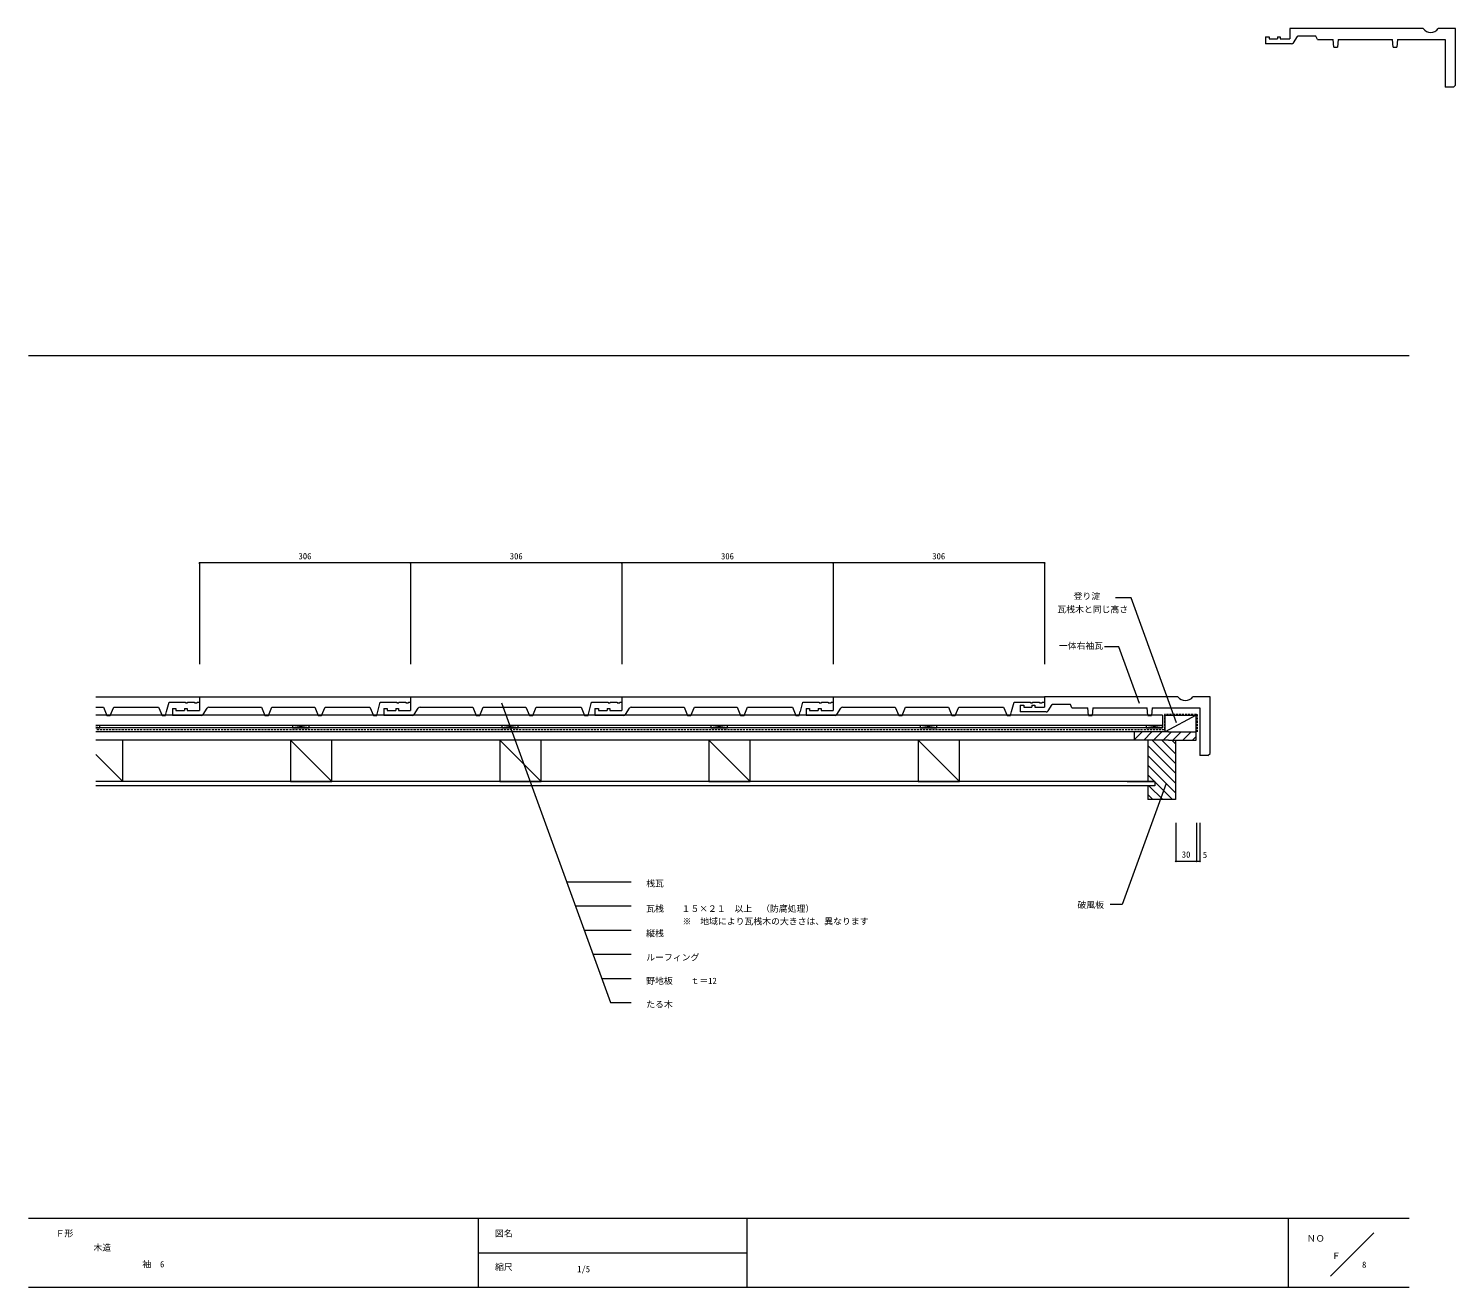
# Model space of a CAD drawing. Units: millimetres, scale not verified, with parts at other scales. Extents: x -198 to 216, y -140 to 225.
import ezdxf
from ezdxf.enums import TextEntityAlignment as Align

# ---------------------------------------------------------------- set-up
doc = ezdxf.new("R2010")
doc.units = ezdxf.units.MM
doc.header["$LTSCALE"] = 0.5
doc.header["$PDMODE"] = 32
doc.header["$PDSIZE"] = 0.25
doc.linetypes.add('DASHED1', pattern=[1.8, 1.2, -0.6])
for name, color, linetype, lineweight in [('0-0', 5, 'Continuous', 18), ('0-1', 7, 'Continuous', 18), ('1-0', 7, 'Continuous', 18), ('1-1', 7, 'Continuous', 18), ('1-2', 7, 'Continuous', 18), ('1-3', 7, 'Continuous', 18)]:
    doc.layers.add(name, color=color, linetype=linetype, lineweight=lineweight)
doc.styles.add('ＭＳ ゴシック', font='')
doc.styles.get('ＭＳ ゴシック').set_extended_font_data('MS Gothic')

msp = doc.modelspace()

# ---------------------------------------------------------------- linework, layer by layer
at = {"layer": '0-0'}
for p, q in [((-197.5676, 130.0135), (202.4324, 130.0135)), ((202.4324, -119.9865), (-197.5676, -119.9865)), ((-67.2973, -119.9865), (-67.2973, -139.9865)), ((10.5405, -119.9865), (10.5405, -139.9865)), ((167.4325, -139.9865), (167.4325, -119.9865)), ((192.1622, -124.1757), (179.5946, -136.7432)), ((-67.2973, -129.9865), (10.5405, -129.9865)), ((202.4324, -139.9865), (-197.5676, -139.9865))]:
    msp.add_line(p, q, dxfattribs=at)
at = {"layer": '0-1'}
for p, q in [((-41.6907, -22.482), (-23.0265, -22.482)), ((-39.1429, -29.482), (-23.0265, -29.482)), ((-36.5951, -36.482), (-23.0265, -36.482)), ((-34.0473, -43.482), (-23.0265, -43.482)), ((-31.4995, -50.482), (-23.0265, -50.482))]:
    msp.add_line(p, q, dxfattribs=at)
msp.add_lwpolyline([(132.0408, 5.9953), (119.27, -29.0922), (115.8246, -29.0922)], dxfattribs=at)
at = {"layer": '1-0'}
for p, q in [((130.9939, 25.7595), (-178.0945, 25.7595)), ((130.9939, 25.7595), (130.9939, 22.7595)), ((140.7279, 25.7595), (131.7279, 20.9595)), ((140.7279, 18.5595), (140.7279, 25.7595)), ((-176.8721, 22.7595), (-178.0945, 22.7595)), ((130.9939, 22.7595), (-178.0945, 22.7595)), ((-178.0945, 22.1595), (-176.8721, 22.1595)), ((-176.8721, 22.7595), (-178.0944, 22.6067)), ((130.9939, 22.1595), (-178.0944, 22.1595)), ((132.7279, 20.9595), (-178.0944, 20.9595)), ((-176.8721, 22.1595), (-176.8721, 22.7595)), ((-116.2721, 22.7595), (-121.0721, 22.1595)), ((-55.6721, 22.7595), (-60.4721, 22.1595)), ((4.9279, 22.7595), (0.1279, 22.1595)), ((65.5279, 22.7595), (60.7279, 22.1595)), ((122.7279, 20.9595), (122.7279, 18.5595)), ((125.0709, 20.9595), (122.7279, 18.6165)), ((127.8993, 20.9595), (125.4993, 18.5595)), ((130.9939, 22.7595), (126.1938, 22.1595)), ((130.7277, 20.9595), (128.3277, 18.5595)), ((130.9939, 22.7595), (130.9939, 22.1595)), ((133.5561, 20.9595), (131.1561, 18.5595)), ((132.7279, 20.9595), (140.7279, 20.9595)), ((136.3845, 20.9595), (133.9845, 18.5595)), ((139.2129, 20.9595), (136.8129, 18.5595)), ((132.7279, 18.5595), (-178.0944, 18.5595)), ((-170.2721, 18.5595), (-178.0944, 18.5595)), ((-170.2721, 6.5595), (-170.2721, 18.5595)), ((-121.6721, 18.5595), (-109.6721, 6.5595)), ((-61.0721, 18.5595), (-49.0721, 6.5595)), ((-0.4721, 18.5595), (11.5279, 6.5595)), ((60.1279, 18.5595), (72.1279, 6.5595)), ((132.7279, 18.5595), (120.7279, 18.5595)), ((126.7279, 18.5595), (126.7279, 6.5595)), ((134.7279, 8.9662), (126.7279, 16.9662)), ((134.7279, 11.7946), (127.9631, 18.5595)), ((134.7279, 14.6231), (130.7915, 18.5595)), ((132.7279, 18.5595), (140.7279, 18.5595)), ((134.7279, 17.4515), (133.6199, 18.5595)), ((134.7279, 18.5595), (134.7279, 1.3595)), ((140.7279, 19.646), (139.6414, 18.5595)), ((-178.0944, 14.3818), (-170.2721, 6.5595)), ((134.7279, 6.1378), (126.7279, 14.1378)), ((134.7279, 3.3094), (126.7279, 11.3094)), ((128.6494, 6.5595), (126.7279, 8.4809)), ((-170.2721, 6.5595), (-178.0944, 6.5595)), ((128.7448, 6.5595), (-178.0944, 6.5595)), ((120.7279, 6.5595), (128.7448, 6.5595)), ((126.7279, 5.3595), (126.7279, 1.3595)), ((131.0209, 1.3595), (127.0209, 5.3595)), ((133.8494, 1.3595), (128.7448, 6.464)), ((128.1925, 1.3595), (126.7279, 2.8241)), ((134.7279, 1.3595), (126.7279, 1.3595))]:
    msp.add_line(p, q, dxfattribs=at)
at = {"layer": '1-0', "color": 3, "linetype": 'DASHED1'}
msp.add_line((140.777, 26.0177), (131.494, 26.0177), dxfattribs=at)
for points in [[(131.494, 26.0177), (131.494, 21.5595), (-178.0944, 21.5595)], [(140.777, 26.0177), (141.027, 26.0177), (141.027, 21.0168)]]:
    msp.add_lwpolyline(points, dxfattribs=at)
at = {"layer": '1-0'}
for points in [[(131.7279, 20.9595), (131.7279, 25.7595), (140.7279, 25.7595)], [(128.7448, 6.5595), (128.7448, 5.3595), (-178.0944, 5.3595)]]:
    msp.add_lwpolyline(points, dxfattribs=at)
for points in [[(-116.2721, 22.1595), (-116.2721, 22.7595), (-121.0721, 22.7595), (-121.0721, 22.1595)], [(-55.6721, 22.1595), (-55.6721, 22.7595), (-60.4721, 22.7595), (-60.4721, 22.1595)], [(4.9279, 22.1595), (4.9279, 22.7595), (0.1279, 22.7595), (0.1279, 22.1595)], [(65.5279, 22.1595), (65.5279, 22.7595), (60.7279, 22.7595), (60.7279, 22.1595)], [(130.9939, 22.1595), (130.9939, 22.7595), (126.1938, 22.7595), (126.1938, 22.1595)], [(-109.6721, 6.5595), (-109.6721, 18.5595), (-121.6721, 18.5595), (-121.6721, 6.5595)], [(-49.0721, 6.5595), (-49.0721, 18.5595), (-61.0721, 18.5595), (-61.0721, 6.5595)], [(11.5279, 6.5595), (11.5279, 18.5595), (-0.4721, 18.5595), (-0.4721, 6.5595)], [(72.1279, 6.5595), (72.1279, 18.5595), (60.1279, 18.5595), (60.1279, 6.5595)]]:
    msp.add_lwpolyline(points, close=True, dxfattribs=at)
at = {"layer": '1-1'}
for p, q in [((167.8217, 224.7049), (167.8217, 221.7049)), ((167.8217, 224.7049), (167.8217, 222.3049)), ((167.8217, 224.7049), (167.8217, 222.3049)), ((167.8217, 224.7049), (167.8217, 222.3049)), ((215.8217, 224.7049), (210.8283, 224.7049)), ((215.8217, 208.3049), (215.8217, 224.7049)), ((160.8217, 222.3049), (160.8217, 220.3049)), ((168.365, 220.3049), (160.8217, 220.3049)), ((161.8217, 221.7049), (164.2217, 221.7049)), ((164.2217, 222.3049), (165.0217, 222.3049)), ((164.2217, 222.3049), (164.2217, 221.7049)), ((165.0217, 222.3049), (165.0217, 221.7049)), ((165.0217, 221.7049), (167.8217, 221.7049)), ((168.8712, 220.5828), (170.0448, 222.4271)), ((175.4171, 222.5049), (170.1038, 222.5049)), ((175.8217, 221.5049), (175.4171, 222.5049)), ((175.8217, 221.5049), (180.4217, 221.5049)), ((180.6216, 219.3049), (180.4217, 221.5049)), ((180.6216, 219.3049), (181.6216, 219.3049)), ((181.8217, 221.5049), (181.6216, 219.3049)), ((181.8217, 221.5049), (197.6216, 221.5049)), ((197.8217, 219.3049), (197.6216, 221.5049)), ((197.8217, 219.3049), (198.8217, 219.3049)), ((199.0216, 221.5049), (198.8217, 219.3049)), ((199.0216, 221.5049), (212.8217, 221.5049)), ((212.8217, 221.5049), (212.8217, 207.7049)), ((215.2217, 207.7049), (212.8217, 207.7049)), ((215.2217, 207.7049), (215.8217, 208.3049)), ((-178.0945, 31.1341), (-148.0722, 31.1341)), ((-157.5708, 26.8792), (-156.8722, 29.5341)), ((-156.8722, 29.5341), (-156.465, 29.5341)), ((-156.8722, 29.5341), (-152.0722, 29.5341)), ((-156.465, 29.5341), (-156.3963, 29.5341)), ((-151.4722, 29.5341), (-151.4722, 29.3341)), ((-151.4722, 29.5341), (-149.4722, 29.5341)), ((-149.4722, 29.5341), (-149.4722, 29.3341)), ((-149.4722, 29.3341), (-148.6722, 29.3341)), ((-148.6722, 29.5341), (-148.6722, 29.3341)), ((-148.6722, 29.5341), (-148.0722, 29.5341)), ((-148.0722, 31.1341), (-148.0722, 29.5341)), ((96.7279, 31.1341), (96.7279, 28.1341)), ((96.7279, 31.1341), (96.7279, 28.7341)), ((96.7279, 31.1341), (96.7279, 28.7341)), ((96.7279, 31.1341), (96.7279, 28.7341)), ((144.7279, 31.1341), (139.7345, 31.1341)), ((144.7279, 14.7341), (144.7279, 31.1341)), ((-178.0945, 28.1341), (-175.8722, 28.1341)), ((-175.8722, 28.1341), (-174.8722, 25.7341)), ((-174.8722, 25.7341), (-173.8722, 25.7341)), ((-173.8722, 25.7341), (-172.8722, 28.1341)), ((-172.8722, 28.1341), (-159.8722, 28.1341)), ((-159.8722, 28.1341), (-158.8722, 25.7341)), ((-158.8722, 25.7341), (-157.8722, 25.7341)), ((-157.8722, 25.7341), (-157.5739, 26.8676)), ((89.7279, 28.7341), (89.7279, 26.7341)), ((97.2712, 26.7341), (89.7279, 26.7341)), ((90.7279, 28.1341), (93.1279, 28.1341)), ((93.1279, 28.7341), (93.9279, 28.7341)), ((93.1279, 28.7341), (93.1279, 28.1341)), ((93.9279, 28.7341), (93.9279, 28.1341)), ((93.9279, 28.1341), (96.7279, 28.1341)), ((97.7774, 27.0119), (98.951, 28.8562)), ((104.3234, 28.9341), (99.01, 28.9341)), ((104.7279, 27.9341), (104.3234, 28.9341)), ((104.7279, 27.9341), (109.3279, 27.9341)), ((109.5279, 25.7341), (109.3279, 27.9341)), ((109.5279, 25.7341), (110.5279, 25.7341)), ((110.7279, 27.9341), (110.5279, 25.7341)), ((110.7279, 27.9341), (126.5279, 27.9341)), ((126.7279, 25.7341), (126.5279, 27.9341)), ((126.7279, 25.7341), (127.7279, 25.7341)), ((127.9279, 27.9341), (127.7279, 25.7341)), ((127.9279, 27.9341), (141.7279, 27.9341)), ((141.7279, 27.9341), (141.7279, 14.1341)), ((144.1279, 14.1341), (141.7279, 14.1341)), ((144.1279, 14.1341), (144.7279, 14.7341))]:
    msp.add_line(p, q, dxfattribs=at)
for points in [[(206.5113, 224.7049), (167.8217, 224.7049), (167.8217, 222.3049)], [(160.8217, 222.3049), (161.8217, 222.3049), (161.8217, 221.7049)], [(-152.0722, 29.5341), (-152.0722, 29.3341), (-151.4722, 29.3341)], [(135.4176, 31.1341), (96.7279, 31.1341), (96.7279, 28.7341)], [(89.7279, 28.7341), (90.7279, 28.7341), (90.7279, 28.1341)]]:
    msp.add_lwpolyline(points, dxfattribs=at)
for centre, radius, start, end in [((208.6698, 226.2501), 2.6546, 215.59773, 324.40225), ((168.365, 220.9049), 0.6, 270, 327.52879), ((170.551, 222.1049), 0.6, 138.18965, 147.52879), ((137.576, 32.6793), 2.6546, 215.59773, 324.40225), ((97.2712, 27.3341), 0.6, 270, 327.52879), ((99.4572, 28.5341), 0.6, 138.18965, 147.52879)]:
    msp.add_arc(centre, radius, start, end, dxfattribs=at)
at = {"layer": '1-2'}
for p, q in [((121.831, 59.7596), (117.3541, 59.7596)), ((134.9916, 23.6011), (121.831, 59.7596)), ((118.2695, 45.6325), (114.0986, 45.6325)), ((124.2581, 29.179), (118.2695, 45.6325)), ((-148.0722, 31.1341), (-148.0722, 27.1341)), ((-96.3708, 26.8792), (-95.6722, 29.5341)), ((-95.6722, 29.5341), (-95.265, 29.5341)), ((-95.6722, 29.5341), (-90.8722, 29.5341)), ((-95.265, 29.5341), (-95.1963, 29.5341)), ((-90.2722, 29.5341), (-90.2722, 29.3341)), ((-90.2722, 29.5341), (-88.2722, 29.5341)), ((-88.2722, 29.5341), (-88.2722, 29.3341)), ((-88.2722, 29.3341), (-87.4722, 29.3341)), ((-87.4722, 29.5341), (-87.4722, 29.3341)), ((-87.4722, 29.5341), (-86.8722, 29.5341)), ((-86.8722, 31.1341), (-86.8722, 27.1341)), ((-35.1708, 26.8792), (-34.4722, 29.5341)), ((-34.4722, 29.5341), (-34.065, 29.5341)), ((-34.4722, 29.5341), (-29.6722, 29.5341)), ((-34.065, 29.5341), (-33.9963, 29.5341)), ((-29.0722, 29.5341), (-29.0722, 29.3341)), ((-29.0722, 29.5341), (-27.0722, 29.5341)), ((-27.0722, 29.5341), (-27.0722, 29.3341)), ((-27.0722, 29.3341), (-26.2722, 29.3341)), ((-26.2722, 29.5341), (-26.2722, 29.3341)), ((-26.2722, 29.5341), (-25.6722, 29.5341)), ((-25.6722, 31.1341), (-25.6722, 27.1341)), ((26.0292, 26.8792), (26.7279, 29.5341)), ((26.7279, 29.5341), (27.135, 29.5341)), ((26.7279, 29.5341), (31.5278, 29.5341)), ((27.135, 29.5341), (27.2037, 29.5341)), ((32.1278, 29.5341), (32.1278, 29.3341)), ((32.1278, 29.5341), (34.1278, 29.5341)), ((34.1278, 29.5341), (34.1278, 29.3341)), ((34.1278, 29.3341), (34.9278, 29.3341)), ((34.9278, 29.5341), (34.9278, 29.3341)), ((34.9278, 29.5341), (35.5279, 29.5341)), ((35.5279, 31.1341), (35.5279, 27.1341)), ((87.2292, 26.8792), (87.9279, 29.5341)), ((87.9279, 29.5341), (88.3351, 29.5341)), ((87.9279, 29.5341), (92.7279, 29.5341)), ((88.3351, 29.5341), (88.4037, 29.5341)), ((93.3278, 29.5341), (93.3278, 29.3341)), ((93.3278, 29.5341), (95.3278, 29.5341)), ((95.3278, 29.5341), (95.3278, 29.3341)), ((95.3278, 29.3341), (96.1278, 29.3341)), ((96.1278, 29.5341), (96.1278, 29.3341)), ((96.1278, 29.5341), (96.7279, 29.5341)), ((96.7279, 31.1341), (96.7279, 29.5341)), ((-155.8722, 27.7341), (-155.8722, 25.7341)), ((-147.5288, 25.7341), (-155.8722, 25.7341)), ((-154.8722, 27.1341), (-152.3722, 27.1341)), ((-152.3722, 27.7341), (-151.5722, 27.7341)), ((-152.3722, 27.7341), (-152.3722, 27.1341)), ((-147.0226, 26.0119), (-145.849, 27.8562)), ((-145.3428, 28.1341), (-130.0722, 28.1341)), ((-130.0722, 28.1341), (-129.0722, 25.7341)), ((-129.0722, 25.7341), (-128.0722, 25.7341)), ((-128.0722, 25.7341), (-127.0722, 28.1341)), ((-127.0722, 28.1341), (-114.6722, 28.1341)), ((-114.6722, 28.1341), (-113.6722, 25.7341)), ((-113.6722, 25.7341), (-112.6722, 25.7341)), ((-112.6722, 25.7341), (-111.6722, 28.1341)), ((-111.6722, 28.1341), (-98.6722, 28.1341)), ((-98.6722, 28.1341), (-97.6722, 25.7341)), ((-97.6722, 25.7341), (-96.6722, 25.7341)), ((-96.6722, 25.7341), (-96.3739, 26.8676)), ((-94.6722, 27.7341), (-94.6722, 25.7341)), ((-86.3288, 25.7341), (-94.6722, 25.7341)), ((-93.6722, 27.1341), (-91.1722, 27.1341)), ((-91.1722, 27.7341), (-90.3722, 27.7341)), ((-91.1722, 27.7341), (-91.1722, 27.1341)), ((-85.8226, 26.0119), (-84.649, 27.8562)), ((-84.1428, 28.1341), (-68.8722, 28.1341)), ((-68.8722, 28.1341), (-67.8722, 25.7341)), ((-67.8722, 25.7341), (-66.8722, 25.7341)), ((-66.8722, 25.7341), (-65.8722, 28.1341)), ((-65.8722, 28.1341), (-53.4722, 28.1341)), ((-53.4722, 28.1341), (-52.4722, 25.7341)), ((-52.4722, 25.7341), (-51.4722, 25.7341)), ((-51.4722, 25.7341), (-50.4722, 28.1341)), ((-50.4722, 28.1341), (-37.4722, 28.1341)), ((-37.4722, 28.1341), (-36.4722, 25.7341)), ((-36.4722, 25.7341), (-35.4722, 25.7341)), ((-35.4722, 25.7341), (-35.1739, 26.8676)), ((-33.4721, 27.7341), (-33.4721, 25.7341)), ((-25.1288, 25.7341), (-33.4721, 25.7341)), ((-32.4721, 27.1341), (-29.9722, 27.1341)), ((-29.9722, 27.7341), (-29.1722, 27.7341)), ((-29.9722, 27.7341), (-29.9722, 27.1341)), ((-24.6226, 26.0119), (-23.449, 27.8562)), ((-22.9428, 28.1341), (-7.6722, 28.1341)), ((-7.6722, 28.1341), (-6.6722, 25.7341)), ((-6.6722, 25.7341), (-5.6721, 25.7341)), ((-5.6721, 25.7341), (-4.6722, 28.1341)), ((-4.6722, 28.1341), (7.7278, 28.1341)), ((7.7278, 28.1341), (8.7278, 25.7341)), ((8.7278, 25.7341), (9.7278, 25.7341)), ((9.7278, 25.7341), (10.7279, 28.1341)), ((10.7279, 28.1341), (23.7278, 28.1341)), ((23.7278, 28.1341), (24.7278, 25.7341)), ((24.7278, 25.7341), (25.7279, 25.7341)), ((25.7279, 25.7341), (26.0262, 26.8676)), ((27.7279, 27.7341), (27.7279, 25.7341)), ((36.0712, 25.7341), (27.7279, 25.7341)), ((28.7279, 27.1341), (31.2279, 27.1341)), ((31.2279, 27.7341), (32.0279, 27.7341)), ((31.2279, 27.7341), (31.2279, 27.1341)), ((36.5774, 26.0119), (37.751, 27.8562)), ((38.2572, 28.1341), (53.5279, 28.1341)), ((53.5279, 28.1341), (54.5279, 25.7341)), ((54.5279, 25.7341), (55.5279, 25.7341)), ((55.5279, 25.7341), (56.5279, 28.1341)), ((56.5279, 28.1341), (68.9279, 28.1341)), ((68.9279, 28.1341), (69.9279, 25.7341)), ((69.9279, 25.7341), (70.9279, 25.7341)), ((70.9279, 25.7341), (71.9279, 28.1341)), ((71.9279, 28.1341), (84.9279, 28.1341)), ((84.9279, 28.1341), (85.9279, 25.7341)), ((85.9279, 25.7341), (86.9279, 25.7341)), ((86.9279, 25.7341), (87.2262, 26.8676))]:
    msp.add_line(p, q, dxfattribs=at)
for points in [[(-148.0722, 31.1341), (-86.8722, 31.1341), (-86.8722, 29.5341)], [(-90.8722, 29.5341), (-90.8722, 29.3341), (-90.2722, 29.3341)], [(-86.8722, 31.1341), (-25.6722, 31.1341), (-25.6722, 29.5341)], [(-60.5789, 29.4129), (-28.9517, -57.482), (-23.0265, -57.482)], [(-29.6722, 29.5341), (-29.6722, 29.3341), (-29.0722, 29.3341)], [(-25.6722, 31.1341), (35.5279, 31.1341), (35.5279, 29.5341)], [(31.5278, 29.5341), (31.5278, 29.3341), (32.1278, 29.3341)], [(35.5279, 31.1341), (96.7279, 31.1341), (96.7279, 29.5341)], [(92.7279, 29.5341), (92.7279, 29.3341), (93.3278, 29.3341)], [(-155.8722, 27.7341), (-154.8722, 27.7341), (-154.8722, 27.1341)], [(-151.5722, 27.7341), (-151.5722, 27.1341), (-148.0722, 27.1341)], [(-94.6722, 27.7341), (-93.6722, 27.7341), (-93.6722, 27.1341)], [(-90.3722, 27.7341), (-90.3722, 27.1341), (-86.8722, 27.1341)], [(-33.4721, 27.7341), (-32.4721, 27.7341), (-32.4721, 27.1341)], [(-29.1722, 27.7341), (-29.1722, 27.1341), (-25.6722, 27.1341)], [(27.7279, 27.7341), (28.7279, 27.7341), (28.7279, 27.1341)], [(32.0279, 27.7341), (32.0279, 27.1341), (35.5279, 27.1341)]]:
    msp.add_lwpolyline(points, dxfattribs=at)
for centre, start, end in [((-147.5288, 26.3341), 270, 327.52879), ((-145.3428, 27.5341), 90, 147.52879), ((-86.3288, 26.3341), 270, 327.52879), ((-84.1428, 27.5341), 90, 147.52879), ((-25.1288, 26.3341), 270, 327.52879), ((-22.9428, 27.5341), 90, 147.52879), ((36.0712, 26.3341), 270, 327.52879), ((38.2572, 27.5341), 90, 147.52879)]:
    msp.add_arc(centre, 0.6, start, end, dxfattribs=at)
at = {"layer": '1-3'}
for p, q in [((-148.0722, 69.8835), (-148.0722, 40.5324)), ((-86.8722, 69.8835), (-148.0722, 69.8835)), ((-86.8722, 69.8835), (-86.8722, 40.5324)), ((-25.6722, 69.8835), (-86.8722, 69.8835)), ((-25.6722, 69.8835), (-25.6722, 40.5324)), ((35.5279, 69.8835), (-25.6722, 69.8835)), ((35.5279, 69.8835), (35.5279, 40.5324)), ((96.7279, 69.8835), (35.5279, 69.8835)), ((96.7279, 69.8835), (96.7279, 40.5324)), ((134.7867, -5.3898), (134.7867, -16.5416)), ((141.7867, -5.3898), (141.7867, -16.5416)), ((134.7867, -16.5416), (140.7867, -16.5416))]:
    msp.add_line(p, q, dxfattribs=at)
msp.add_lwpolyline([(140.7867, -5.3898), (140.7867, -16.5416), (141.7867, -16.5416)], dxfattribs=at)
for p in [(-148.0722, 69.8835), (-86.8722, 69.8835), (-25.6722, 69.8835), (35.5279, 69.8835), (96.7279, 69.8835), (134.7867, -16.5416), (140.7867, -16.5416), (141.7867, -16.5416)]:
    msp.add_point(p, dxfattribs=at)

# ---------------------------------------------------------------- texts
at = {"layer": '0-0', "color": 7, "style": 'ＭＳ ゴシック'}
for s, p in [('Ｆ形', (-189.7297, -125.7973)), ('図名', (-62.4324, -125.7973)), ('木造', (-178.7681, -129.91)), ('ＮＯ', (172.7778, -127.2561)), ('Ｆ', (179.9906, -132.3213)), ('縮尺', (-62.4324, -135.527)), ('1/5', (-38.6278, -136.1375))]:
    msp.add_text(s, height=1.833, dxfattribs=at).set_placement(p, align=Align.BOTTOM_LEFT)
at = {"layer": '0-1', "style": 'ＭＳ ゴシック'}
for s, p in [('桟瓦', (-18.6312, -24.4254)), ('破風板', (106.3085, -30.6406)), ('縦桟', (-18.6312, -38.8603)), ('野地板\u3000\u3000ｔ＝12', (-18.6312, -52.6316)), ('たる木', (-18.6312, -59.4342))]:
    msp.add_text(s, height=1.833, dxfattribs=at).set_placement(p, align=Align.BOTTOM_LEFT)
at = {"layer": '1-2', "style": 'ＭＳ ゴシック'}
for s, p in [('登り淀', (105.1902, 58.8187)), ('瓦桟木と同じ高さ', (100.4901, 54.9731)), ('一体右袖瓦', (100.9174, 44.4335))]:
    msp.add_text(s, height=1.833, dxfattribs=at).set_placement(p, align=Align.BOTTOM_LEFT)
at = {"layer": '1-3', "style": 'ＭＳ ゴシック'}
for s, p in [('306', (-119.3472, 70.3835)), ('306', (-58.1472, 70.3835)), ('306', (3.0529, 70.3835)), ('306', (64.2529, 70.3835)), ('30', (136.5367, -16.0416)), ('5', (142.6374, -16.1456)), ('瓦桟\u3000\u3000１５×２１\u3000以上\u3000（防腐処理）', (-18.6312, -31.7258)), ('※\u3000地域により瓦桟木の大きさは、異なります', (-8.1075, -35.4076)), ('ルーフィング', (-18.6312, -45.8289)), ('袖\u30006', (-164.6024, -134.7264)), ('8', (188.7561, -134.8477))]:
    msp.add_text(s, height=1.833, dxfattribs=at).set_placement(p, align=Align.BOTTOM_LEFT)

doc.saveas('drawing.dxf')
